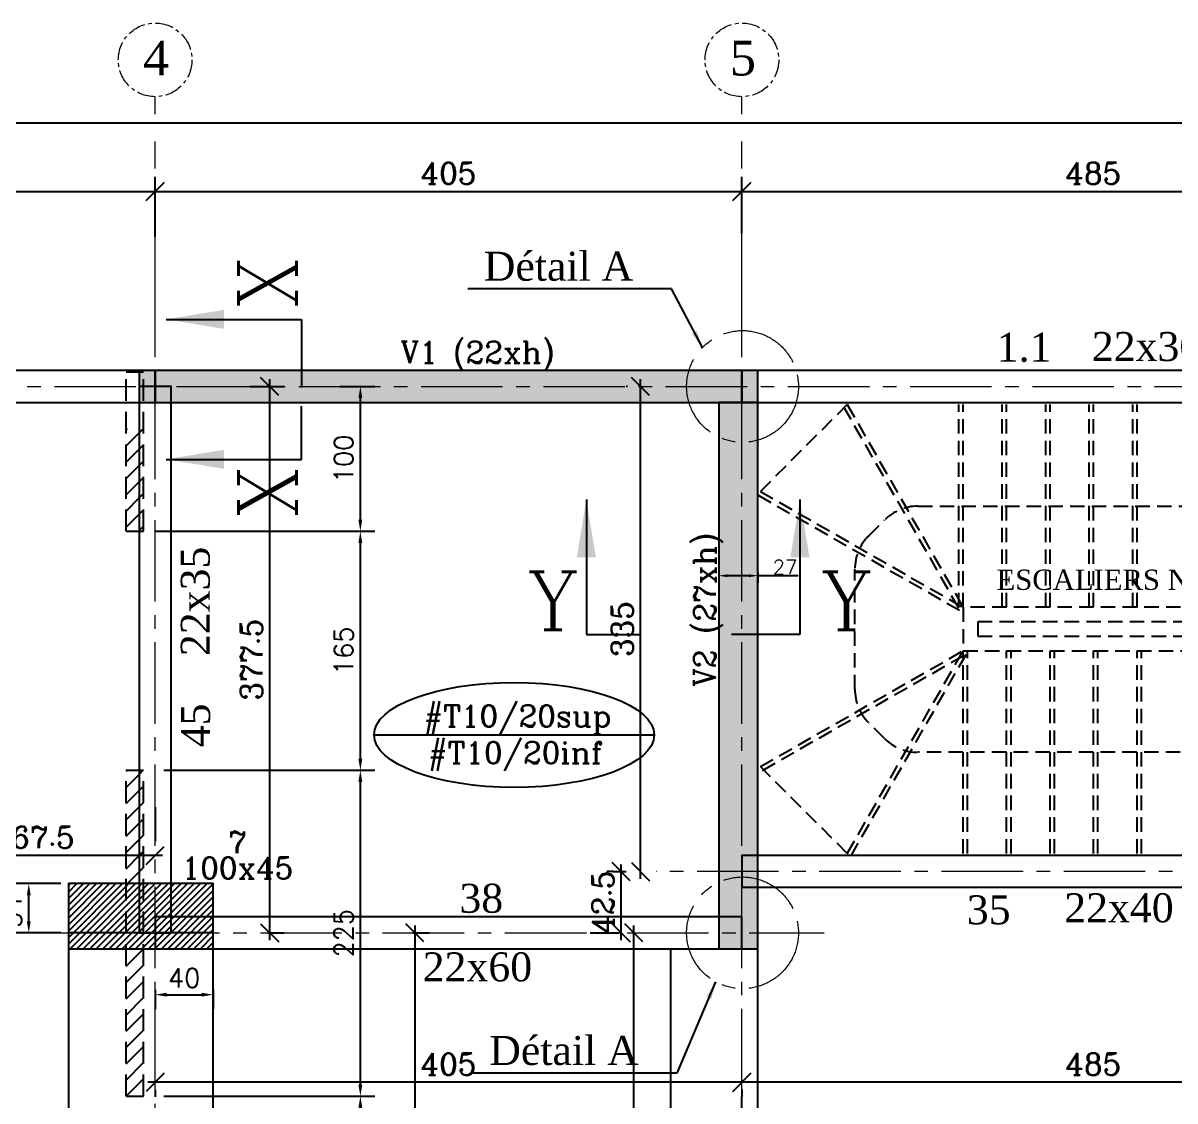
# Model space of a CAD drawing. Header units: millimetres. Extents: x -12479 to 5276, y -30 to 40263.
# Drawn here: x -4827 to -4032, y 32880 to 33624 of the extents above; entities that cross this region are included whole.
import ezdxf
from ezdxf.enums import TextEntityAlignment as Align

# ---------------------------------------------------------------- set-up
doc = ezdxf.new("R2010")
doc.units = ezdxf.units.MM
for name, pattern in [('AXES', [2, 1.25, -0.25, 0.25, -0.25]), ('AXES2', [1.125, 0.75, -0.125, 0.125, -0.125]), ('DASHED', [0.75, 0.5, -0.25])]:
    doc.linetypes.add(name, pattern=pattern)
for name, color, linetype in [('AXE REP7RE', 4, 'AXES'), ('AXES', 1, 'AXES2'), ('COFFRAGE', 2, 'Continuous'), ('COTATION', 1, 'Continuous'), ('DESIGNA ACIERS', 3, 'Continuous'), ('escaliers', 1, 'DASHED'), ('HACH', 1, 'Continuous'), ('HACHPOT', 2, 'Continuous'), ('POTEAU', 2, 'Continuous'), ('TITRE', 3, 'Continuous'), ('titre poteaux', 3, 'Continuous'), ('Titre poutre', 3, 'Continuous'), ('voile', 2, 'Continuous')]:
    doc.layers.add(name, color=color, linetype=linetype)
doc.layers.add('COTATIONS', color=1, linetype='Continuous', lineweight=25)
doc.styles.add('ROMANCSABA', font='romanc.shx')
doc.styles.add('ROMANTICSABA', font='romantic.ttf')
doc.styles.add('STANDSABA', font='romans.shx')
doc.dimstyles.new('COUPE', dxfattribs={"dimtxt": 13, "dimasz": 12, "dimexe": 5, "dimexo": 10, "dimgap": 1, "dimtad": 1, "dimdec": 1, "dimlfac": 0.4, "dimdsep": 46, "dimtxsty": 'STANDSABA', "dimcen": 2.5, "dimdle": 5, "dimclrd": 1, "dimclre": 1, "dimclrt": 3, "dimadec": 0, "dimazin": 0, "dimtfac": 1, "dimtdec": 1, "dimtmove": 0, "dimatfit": 3, "dimfxl": 0, "dimtvp": 1, "dimtolj": 1, "dimtzin": 0, "dimarcsym": 0})
doc.dimstyles.new('DETAIL', dxfattribs={"dimtxt": 15, "dimasz": 40, "dimexe": 10, "dimexo": 10, "dimgap": 10, "dimtad": 1, "dimdec": 4, "dimdsep": 46, "dimtxsty": 'STANDSABA', "dimcen": 2.5, "dimdle": 5, "dimclrd": 1, "dimclre": 1, "dimclrt": 3, "dimadec": 0, "dimazin": 0, "dimtfac": 1, "dimtdec": 4, "dimtmove": 0, "dimatfit": 3, "dimfxl": 0, "dimtvp": 1, "dimtolj": 1, "dimtzin": 0, "dimarcsym": 0})
doc.dimstyles.new('GENERALE', dxfattribs={"dimtxt": 15, "dimasz": 12.5, "dimexe": 10, "dimexo": 50, "dimgap": 5, "dimtad": 1, "dimdec": 1, "dimrnd": 0.5, "dimdsep": 46, "dimtxsty": 'ROMANCSABA', "dimblk1": 'OBLIQUE', "dimblk2": 'OBLIQUE', "dimsah": 1, "dimcen": 2.5, "dimdle": 5, "dimclrd": 1, "dimclre": 1, "dimclrt": 3, "dimadec": 0, "dimazin": 0, "dimtfac": 1, "dimtdec": 1, "dimtmove": 0, "dimatfit": 3, "dimldrblk": 'OBLIQUE', "dimfxl": 0, "dimtvp": 1, "dimtolj": 1, "dimtzin": 0, "dimarcsym": 0})
doc.dimstyles.new('NERVURE', dxfattribs={"dimtxt": 10, "dimasz": 6, "dimexe": 5, "dimexo": 10, "dimgap": 1, "dimtad": 1, "dimdec": 1, "dimdsep": 46, "dimtxsty": 'STANDSABA', "dimcen": 2.5, "dimdle": 5, "dimclrd": 1, "dimclre": 1, "dimclrt": 3, "dimadec": 0, "dimazin": 0, "dimtfac": 1, "dimtdec": 1, "dimtmove": 0, "dimatfit": 3, "dimfxl": 0, "dimtvp": 1, "dimtolj": 1, "dimtzin": 0, "dimarcsym": 0})
doc.dimstyles.new('POTEAUX', dxfattribs={"dimtxt": 13, "dimasz": 8, "dimexe": 10, "dimexo": 20, "dimgap": 5, "dimtad": 1, "dimdec": 1, "dimrnd": 0.5, "dimdsep": 46, "dimtxsty": 'STANDSABA', "dimcen": 2.5, "dimdle": 5, "dimclrd": 1, "dimclre": 1, "dimclrt": 3, "dimadec": 0, "dimazin": 0, "dimtfac": 1, "dimtdec": 1, "dimtmove": 0, "dimatfit": 3, "dimfxl": 0, "dimtvp": 1, "dimtolj": 1, "dimtzin": 0, "dimarcsym": 0})
pattern_1 = [(45, (10, 0), (-2.24506403, 2.24506403), [])]

# ---------------------------------------------------------------- blocks, each defined once
blk = doc.blocks.new('_Oblique')
at = {"color": 0, "linetype": 'ByBlock', "lineweight": -2}
blk.add_line((-0.5, -0.5), (0.5, 0.5), dxfattribs=at)
blk = doc.blocks.new('*D2')
at = {"layer": 'COTATIONS', "color": 1, "linetype": 'ByBlock', "lineweight": -2}
for p, q in [((-5353.26, 33456.55), (-5353.26, 33517.59)), ((-4735.68, 33476.51), (-4735.68, 33517.59)), ((-5358.26, 33507.59), (-4730.68, 33507.59))]:
    blk.add_line(p, q, dxfattribs=at)
at = {"layer": 'Defpoints', "color": 0, "linetype": 'ByBlock'}
for p in [(-4735.68, 33507.59), (-4735.68, 33426.51, -0.28), (-5353.26, 33406.55)]:
    blk.add_point(p, dxfattribs=at)
at = {"layer": 'COTATIONS', "color": 1, "linetype": 'ByBlock', "lineweight": -2, "xscale": 12.5, "yscale": 12.5, "zscale": 12.5, "rotation": 180}
blk.add_blockref('_Oblique', (-5353.26, 33507.59), dxfattribs=at)
at = {"layer": 'COTATIONS', "color": 1, "linetype": 'ByBlock', "lineweight": -2, "xscale": 12.5, "yscale": 12.5, "zscale": 12.5}
blk.add_blockref('_Oblique', (-4735.68, 33507.59), dxfattribs=at)
at = {"layer": 'COTATIONS', "color": 3, "linetype": 'ByBlock', "insert": (-5044.47, 33520.09), "char_height": 15, "attachment_point": 5, "style": 'ROMANCSABA'}
blk.add_mtext('\\A1;617.5', dxfattribs=at)
blk = doc.blocks.new('*D3')
at = {"layer": 'COTATIONS', "color": 1, "linetype": 'ByBlock', "lineweight": -2}
for p, q in [((-4735.68, 33476.51), (-4735.68, 33517.59)), ((-4330.68, 33478.69), (-4330.68, 33517.59)), ((-4740.68, 33507.59), (-4325.68, 33507.59))]:
    blk.add_line(p, q, dxfattribs=at)
at = {"layer": 'Defpoints', "color": 0, "linetype": 'ByBlock'}
for p in [(-4330.68, 33507.59), (-4735.68, 33426.51, -0.28), (-4330.68, 33428.69, -0.66)]:
    blk.add_point(p, dxfattribs=at)
at = {"layer": 'COTATIONS', "color": 1, "linetype": 'ByBlock', "lineweight": -2, "xscale": 12.5, "yscale": 12.5, "zscale": 12.5, "rotation": 180}
blk.add_blockref('_Oblique', (-4735.68, 33507.59), dxfattribs=at)
at = {"layer": 'COTATIONS', "color": 1, "linetype": 'ByBlock', "lineweight": -2, "xscale": 12.5, "yscale": 12.5, "zscale": 12.5}
blk.add_blockref('_Oblique', (-4330.68, 33507.59), dxfattribs=at)
at = {"layer": 'COTATIONS', "color": 3, "linetype": 'ByBlock', "insert": (-4533.18, 33520.09), "char_height": 15, "attachment_point": 5, "style": 'ROMANCSABA'}
blk.add_mtext('\\A1;405', dxfattribs=at)
blk = doc.blocks.new('*D4')
at = {"layer": 'COTATIONS', "color": 1, "linetype": 'ByBlock', "lineweight": -2}
for p, q in [((-4330.68, 33478.69), (-4330.68, 33517.59)), ((-3845.68, 33469.3), (-3845.68, 33517.59)), ((-4335.68, 33507.59), (-3840.68, 33507.59))]:
    blk.add_line(p, q, dxfattribs=at)
at = {"layer": 'Defpoints', "color": 0, "linetype": 'ByBlock'}
for p in [(-3845.68, 33507.59), (-4330.68, 33428.69, -0.66), (-3845.68, 33419.3, -0.28)]:
    blk.add_point(p, dxfattribs=at)
at = {"layer": 'COTATIONS', "color": 1, "linetype": 'ByBlock', "lineweight": -2, "xscale": 12.5, "yscale": 12.5, "zscale": 12.5, "rotation": 180}
blk.add_blockref('_Oblique', (-4330.68, 33507.59), dxfattribs=at)
at = {"layer": 'COTATIONS', "color": 1, "linetype": 'ByBlock', "lineweight": -2, "xscale": 12.5, "yscale": 12.5, "zscale": 12.5}
blk.add_blockref('_Oblique', (-3845.68, 33507.59), dxfattribs=at)
at = {"layer": 'COTATIONS', "color": 3, "linetype": 'ByBlock', "insert": (-4088.18, 33520.09), "char_height": 15, "attachment_point": 5, "style": 'ROMANCSABA'}
blk.add_mtext('\\A1;485', dxfattribs=at)
blk = doc.blocks.new('*D10')
at = {"layer": 'COTATIONS', "color": 1, "linetype": 'ByBlock', "lineweight": -2}
for p, q in [((-5353.26, 33462.49), (-5353.26, 33564.88)), ((-1875.8, 33462.49), (-1875.8, 33564.88)), ((-5358.26, 33554.88), (-1870.8, 33554.88))]:
    blk.add_line(p, q, dxfattribs=at)
at = {"layer": 'Defpoints', "color": 0, "linetype": 'ByBlock'}
for p in [(-1875.8, 33554.88), (-5353.26, 33412.49), (-1875.8, 33412.49)]:
    blk.add_point(p, dxfattribs=at)
at = {"layer": 'COTATIONS', "color": 1, "linetype": 'ByBlock', "lineweight": -2, "xscale": 12.5, "yscale": 12.5, "zscale": 12.5, "rotation": 180}
blk.add_blockref('_Oblique', (-5353.26, 33554.88), dxfattribs=at)
at = {"layer": 'COTATIONS', "color": 1, "linetype": 'ByBlock', "lineweight": -2, "xscale": 12.5, "yscale": 12.5, "zscale": 12.5}
blk.add_blockref('_Oblique', (-1875.8, 33554.88), dxfattribs=at)
at = {"layer": 'COTATIONS', "color": 3, "linetype": 'ByBlock', "insert": (-3614.53, 33567.38), "char_height": 15, "attachment_point": 5, "style": 'ROMANCSABA'}
blk.add_mtext('\\A1;3477.5', dxfattribs=at)
blk = doc.blocks.new('*D33')
at = {"layer": 'COTATIONS', "color": 1, "linetype": 'ByBlock', "lineweight": -2}
for p, q in [((-3845.68, 32904.73), (-3845.68, 32882.49)), ((-3840.68, 32892.49), (-4335.68, 32892.49)), ((-4330.68, 32867.04), (-4330.68, 32882.49))]:
    blk.add_line(p, q, dxfattribs=at)
at = {"layer": 'Defpoints', "color": 0, "linetype": 'ByBlock'}
for p in [(-3845.68, 32954.73, -0.49), (-4330.68, 32917.04, -0.46), (-4330.68, 32892.49)]:
    blk.add_point(p, dxfattribs=at)
at = {"layer": 'COTATIONS', "color": 1, "linetype": 'ByBlock', "lineweight": -2, "xscale": 12.5, "yscale": 12.5, "zscale": 12.5, "rotation": 180}
blk.add_blockref('_Oblique', (-4330.68, 32892.49), dxfattribs=at)
at = {"layer": 'COTATIONS', "color": 1, "linetype": 'ByBlock', "lineweight": -2, "xscale": 12.5, "yscale": 12.5, "zscale": 12.5}
blk.add_blockref('_Oblique', (-3845.68, 32892.49), dxfattribs=at)
at = {"layer": 'COTATIONS', "color": 3, "linetype": 'ByBlock', "insert": (-4088.18, 32904.99), "char_height": 15, "attachment_point": 5, "style": 'ROMANCSABA'}
blk.add_mtext('\\A1;485', dxfattribs=at)
blk = doc.blocks.new('*D34')
at = {"layer": 'COTATIONS', "color": 1, "linetype": 'ByBlock', "lineweight": -2}
for p, q in [((-4325.68, 32892.49), (-4740.68, 32892.49)), ((-4735.68, 32887.32), (-4735.68, 32882.49)), ((-4330.68, 32887.49), (-4330.68, 32882.49))]:
    blk.add_line(p, q, dxfattribs=at)
at = {"layer": 'Defpoints', "color": 0, "linetype": 'ByBlock'}
for p in [(-4735.68, 32937.32, -0.48), (-4330.68, 32937.49, -0.48), (-4735.68, 32892.49)]:
    blk.add_point(p, dxfattribs=at)
at = {"layer": 'COTATIONS', "color": 1, "linetype": 'ByBlock', "lineweight": -2, "xscale": 12.5, "yscale": 12.5, "zscale": 12.5, "rotation": 180}
blk.add_blockref('_Oblique', (-4735.68, 32892.49), dxfattribs=at)
at = {"layer": 'COTATIONS', "color": 1, "linetype": 'ByBlock', "lineweight": -2, "xscale": 12.5, "yscale": 12.5, "zscale": 12.5}
blk.add_blockref('_Oblique', (-4330.68, 32892.49), dxfattribs=at)
at = {"layer": 'COTATIONS', "color": 3, "linetype": 'ByBlock', "insert": (-4533.18, 32904.99), "char_height": 15, "attachment_point": 5, "style": 'ROMANCSABA'}
blk.add_mtext('\\A1;405', dxfattribs=at)
blk = doc.blocks.new('*D35')
at = {"layer": 'COTATIONS', "color": 1, "linetype": 'ByBlock', "lineweight": -2}
for p, q in [((-4735.68, 33082.39), (-4735.68, 33059.09)), ((-4903.3, 32993.41), (-4903.3, 33059.09)), ((-4730.68, 33049.09), (-4908.3, 33049.09))]:
    blk.add_line(p, q, dxfattribs=at)
at = {"layer": 'Defpoints', "color": 0, "linetype": 'ByBlock'}
for p in [(-4903.3, 33049.09), (-4735.68, 33032.39, -0.5), (-4903.3, 32943.41)]:
    blk.add_point(p, dxfattribs=at)
at = {"layer": 'COTATIONS', "color": 1, "linetype": 'ByBlock', "lineweight": -2, "xscale": 12.5, "yscale": 12.5, "zscale": 12.5, "rotation": 180}
blk.add_blockref('_Oblique', (-4903.3, 33049.09), dxfattribs=at)
at = {"layer": 'COTATIONS', "color": 1, "linetype": 'ByBlock', "lineweight": -2, "xscale": 12.5, "yscale": 12.5, "zscale": 12.5}
blk.add_blockref('_Oblique', (-4735.68, 33049.09), dxfattribs=at)
at = {"layer": 'COTATIONS', "color": 3, "linetype": 'ByBlock', "insert": (-4819.49, 33061.59), "char_height": 15, "attachment_point": 5, "style": 'ROMANCSABA'}
blk.add_mtext('\\A1;167.5', dxfattribs=at)
blk = doc.blocks.new('*D77')
at = {"layer": 'COTATIONS', "color": 1, "linetype": 'ByBlock', "lineweight": -2}
for p, q in [((-4435.44, 32995.69), (-4415.2, 32995.69)), ((-4405.2, 32615.44), (-4405.2, 33000.69)), ((-4430.91, 32620.44), (-4415.2, 32620.44))]:
    blk.add_line(p, q, dxfattribs=at)
at = {"layer": 'Defpoints', "color": 0, "linetype": 'ByBlock'}
for p in [(-4405.2, 32995.69), (-4385.44, 32995.69, 0.38), (-4380.91, 32620.44)]:
    blk.add_point(p, dxfattribs=at)
at = {"layer": 'COTATIONS', "color": 1, "linetype": 'ByBlock', "lineweight": -2, "xscale": 12.5, "yscale": 12.5, "zscale": 12.5}
for p, rotation in [((-4405.2, 32995.69), 90), ((-4405.2, 32620.44), 270)]:
    blk.add_blockref('_Oblique', p, dxfattribs=dict(at, rotation=rotation))
at = {"layer": 'COTATIONS', "color": 3, "linetype": 'ByBlock', "insert": (-4417.7, 32808.07), "char_height": 15, "attachment_point": 5, "rotation": 90, "style": 'ROMANCSABA'}
blk.add_mtext('\\A1;375', dxfattribs=at)
blk = doc.blocks.new('*D78')
at = {"layer": 'COTATIONS', "color": 1, "linetype": 'ByBlock', "lineweight": -2}
for p, q in [((-4413.97, 32990.69), (-4413.97, 33042.94)), ((-4419.72, 33037.94), (-4423.97, 33037.94)), ((-4435.44, 32995.69), (-4423.97, 32995.69))]:
    blk.add_line(p, q, dxfattribs=at)
at = {"layer": 'Defpoints', "color": 0, "linetype": 'ByBlock'}
for p in [(-4413.97, 33037.94), (-4369.72, 33037.94, 0.19), (-4385.44, 32995.69, 0.38)]:
    blk.add_point(p, dxfattribs=at)
at = {"layer": 'COTATIONS', "color": 1, "linetype": 'ByBlock', "lineweight": -2, "xscale": 12.5, "yscale": 12.5, "zscale": 12.5}
for p, rotation in [((-4413.97, 33037.94), 90), ((-4413.97, 32995.69), 270)]:
    blk.add_blockref('_Oblique', p, dxfattribs=dict(at, rotation=rotation))
at = {"layer": 'COTATIONS', "color": 3, "linetype": 'ByBlock', "insert": (-4426.47, 33016.82), "char_height": 15, "attachment_point": 5, "rotation": 90, "style": 'ROMANCSABA'}
blk.add_mtext('\\A1;42.5', dxfattribs=at)
blk = doc.blocks.new('*D79')
at = {"layer": 'COTATIONS', "color": 1, "linetype": 'ByBlock', "lineweight": -2}
for p, q in [((-4400.67, 33032.94), (-4400.67, 33377.94)), ((-4409.57, 33372.94), (-4410.67, 33372.94)), ((-4419.72, 33037.94), (-4410.67, 33037.94))]:
    blk.add_line(p, q, dxfattribs=at)
at = {"layer": 'Defpoints', "color": 0, "linetype": 'ByBlock'}
for p in [(-4400.67, 33372.94), (-4359.57, 33372.94), (-4369.72, 33037.94, 0.19)]:
    blk.add_point(p, dxfattribs=at)
at = {"layer": 'COTATIONS', "color": 1, "linetype": 'ByBlock', "lineweight": -2, "xscale": 12.5, "yscale": 12.5, "zscale": 12.5}
for p, rotation in [((-4400.67, 33372.94), 90), ((-4400.67, 33037.94), 270)]:
    blk.add_blockref('_Oblique', p, dxfattribs=dict(at, rotation=rotation))
at = {"layer": 'COTATIONS', "color": 3, "linetype": 'ByBlock', "insert": (-4413.17, 33205.44), "char_height": 15, "attachment_point": 5, "rotation": 90, "style": 'ROMANCSABA'}
blk.add_mtext('\\A1;335', dxfattribs=at)
blk = doc.blocks.new('*D80')
at = {"layer": 'COTATIONS', "color": 1, "linetype": 'ByBlock', "lineweight": -2}
for p, q in [((-4656.65, 33377.94), (-4656.65, 32990.69)), ((-4670.02, 33372.94), (-4646.65, 33372.94)), ((-4657.97, 32995.69), (-4646.65, 32995.69))]:
    blk.add_line(p, q, dxfattribs=at)
at = {"layer": 'Defpoints', "color": 0, "linetype": 'ByBlock'}
for p in [(-4720.02, 33372.94), (-4707.97, 32995.69, 0.41), (-4656.65, 32995.69)]:
    blk.add_point(p, dxfattribs=at)
at = {"layer": 'COTATIONS', "color": 1, "linetype": 'ByBlock', "lineweight": -2, "xscale": 12.5, "yscale": 12.5, "zscale": 12.5}
for p, rotation in [((-4656.65, 33372.94), 90), ((-4656.65, 32995.69), 270)]:
    blk.add_blockref('_Oblique', p, dxfattribs=dict(at, rotation=rotation))
at = {"layer": 'COTATIONS', "color": 3, "linetype": 'ByBlock', "insert": (-4669.15, 33184.32), "char_height": 15, "attachment_point": 5, "rotation": 90, "style": 'ROMANCSABA'}
blk.add_mtext('\\A1;377.5', dxfattribs=at)
blk = doc.blocks.new('*D81')
at = {"layer": 'COTATIONS', "color": 1, "linetype": 'ByBlock', "lineweight": -2}
for p, q in [((-4557.79, 32995.69), (-4546.47, 32995.69)), ((-4556.47, 33000.69), (-4556.47, 32240.19)), ((-4630.06, 32245.19), (-4546.47, 32245.19))]:
    blk.add_line(p, q, dxfattribs=at)
at = {"layer": 'Defpoints', "color": 0, "linetype": 'ByBlock'}
for p in [(-4607.79, 32995.69, 0.41), (-4680.06, 32245.19, 0.38), (-4556.47, 32245.19)]:
    blk.add_point(p, dxfattribs=at)
at = {"layer": 'COTATIONS', "color": 1, "linetype": 'ByBlock', "lineweight": -2, "xscale": 12.5, "yscale": 12.5, "zscale": 12.5}
for p, rotation in [((-4556.47, 32995.69), 90), ((-4556.47, 32245.19), 270)]:
    blk.add_blockref('_Oblique', p, dxfattribs=dict(at, rotation=rotation))
at = {"layer": 'COTATIONS', "color": 3, "linetype": 'ByBlock', "insert": (-4568.97, 32620.44), "char_height": 15, "attachment_point": 5, "rotation": 90, "style": 'ROMANCSABA'}
blk.add_mtext('\\A1;750.5', dxfattribs=at)
blk = doc.blocks.new('*D151')
at = {"layer": 'COTATIONS', "color": 1, "linetype": 'ByBlock', "lineweight": -2}
for p, q in [((-4729.68, 32882.94), (-4584.03, 32882.94)), ((-4594.03, 32725.94), (-4594.03, 32874.94)), ((-4729.68, 32717.94), (-4584.03, 32717.94))]:
    blk.add_line(p, q, dxfattribs=at)
at = {"layer": 'COTATIONS', "color": 1, "linetype": 'ByBlock'}
for points in [[(-4595.36, 32874.94), (-4592.69, 32874.94), (-4594.03, 32882.94)], [(-4595.36, 32725.94), (-4592.69, 32725.94), (-4594.03, 32717.94)]]:
    blk.add_solid(points, dxfattribs=at)
at = {"layer": 'Defpoints', "color": 0, "linetype": 'ByBlock'}
for p in [(-4749.68, 32882.94), (-4594.03, 32882.94), (-4749.68, 32717.94)]:
    blk.add_point(p, dxfattribs=at)
at = {"layer": 'COTATIONS', "color": 3, "linetype": 'ByBlock', "insert": (-4605.53, 32800.44), "char_height": 13, "attachment_point": 5, "rotation": 90, "style": 'STANDSABA'}
blk.add_mtext('\\A1;165', dxfattribs=at)
blk = doc.blocks.new('*D152')
at = {"layer": 'COTATIONS', "color": 1, "linetype": 'ByBlock', "lineweight": -2}
for p, q in [((-4729.68, 33107.94), (-4584.03, 33107.94)), ((-4594.03, 32890.94), (-4594.03, 33099.94)), ((-4729.68, 32882.94), (-4584.03, 32882.94))]:
    blk.add_line(p, q, dxfattribs=at)
at = {"layer": 'COTATIONS', "color": 1, "linetype": 'ByBlock'}
for points in [[(-4595.36, 33099.94), (-4592.69, 33099.94), (-4594.03, 33107.94)], [(-4595.36, 32890.94), (-4592.69, 32890.94), (-4594.03, 32882.94)]]:
    blk.add_solid(points, dxfattribs=at)
at = {"layer": 'Defpoints', "color": 0, "linetype": 'ByBlock'}
for p in [(-4749.68, 33107.94), (-4594.03, 33107.94), (-4749.68, 32882.94)]:
    blk.add_point(p, dxfattribs=at)
at = {"layer": 'COTATIONS', "color": 3, "linetype": 'ByBlock', "insert": (-4605.53, 32995.44), "char_height": 13, "attachment_point": 5, "rotation": 90, "style": 'STANDSABA'}
blk.add_mtext('\\A1;225', dxfattribs=at)
blk = doc.blocks.new('*D153')
at = {"layer": 'COTATIONS', "color": 1, "linetype": 'ByBlock', "lineweight": -2}
for p, q in [((-4735.68, 33272.94), (-4584.03, 33272.94)), ((-4594.03, 33115.94), (-4594.03, 33264.94)), ((-4729.68, 33107.94), (-4584.03, 33107.94))]:
    blk.add_line(p, q, dxfattribs=at)
at = {"layer": 'COTATIONS', "color": 1, "linetype": 'ByBlock'}
for points in [[(-4595.36, 33264.94), (-4592.69, 33264.94), (-4594.03, 33272.94)], [(-4595.36, 33115.94), (-4592.69, 33115.94), (-4594.03, 33107.94)]]:
    blk.add_solid(points, dxfattribs=at)
at = {"layer": 'Defpoints', "color": 0, "linetype": 'ByBlock'}
for p in [(-4755.68, 33272.94), (-4594.03, 33272.94), (-4749.68, 33107.94)]:
    blk.add_point(p, dxfattribs=at)
at = {"layer": 'COTATIONS', "color": 3, "linetype": 'ByBlock', "insert": (-4605.53, 33190.44), "char_height": 13, "attachment_point": 5, "rotation": 90, "style": 'STANDSABA'}
blk.add_mtext('\\A1;165', dxfattribs=at)
blk = doc.blocks.new('*D154')
at = {"layer": 'COTATIONS', "color": 1, "linetype": 'ByBlock', "lineweight": -2}
for p, q in [((-4608.25, 33372.94), (-4584.03, 33372.94)), ((-4594.03, 33280.94), (-4594.03, 33364.94)), ((-4735.68, 33272.94), (-4584.03, 33272.94))]:
    blk.add_line(p, q, dxfattribs=at)
at = {"layer": 'COTATIONS', "color": 1, "linetype": 'ByBlock'}
for points in [[(-4595.36, 33364.94), (-4592.69, 33364.94), (-4594.03, 33372.94)], [(-4595.36, 33280.94), (-4592.69, 33280.94), (-4594.03, 33272.94)]]:
    blk.add_solid(points, dxfattribs=at)
at = {"layer": 'Defpoints', "color": 0, "linetype": 'ByBlock'}
for p in [(-4628.25, 33372.94), (-4594.03, 33372.94), (-4755.68, 33272.94)]:
    blk.add_point(p, dxfattribs=at)
at = {"layer": 'COTATIONS', "color": 3, "linetype": 'ByBlock', "insert": (-4605.53, 33322.94), "char_height": 13, "attachment_point": 5, "rotation": 90, "style": 'STANDSABA'}
blk.add_mtext('\\A1;100', dxfattribs=at)
blk = doc.blocks.new('*D169')
at = {"layer": 'COTATIONS', "color": 1, "linetype": 'ByBlock', "lineweight": -2}
for p, q in [((-4800.83, 33029.69), (-4832.88, 33029.69)), ((-4822.88, 33003.69), (-4822.88, 33021.69)), ((-4800.83, 32995.69), (-4832.88, 32995.69))]:
    blk.add_line(p, q, dxfattribs=at)
at = {"layer": 'COTATIONS', "color": 1, "linetype": 'ByBlock'}
for points in [[(-4824.22, 33021.69), (-4821.55, 33021.69), (-4822.88, 33029.69)], [(-4824.22, 33003.69), (-4821.55, 33003.69), (-4822.88, 32995.69)]]:
    blk.add_solid(points, dxfattribs=at)
at = {"layer": 'Defpoints', "color": 0, "linetype": 'ByBlock'}
for p in [(-4822.88, 33029.69), (-4780.83, 33029.69, 0.41), (-4780.83, 32995.69, 0.41)]:
    blk.add_point(p, dxfattribs=at)
at = {"layer": 'COTATIONS', "color": 3, "linetype": 'ByBlock', "insert": (-4834.38, 33010.19), "char_height": 13, "attachment_point": 5, "rotation": 90, "style": 'STANDSABA'}
blk.add_mtext('\\A1;34', dxfattribs=at)
blk = doc.blocks.new('*D170')
at = {"layer": 'COTATIONS', "color": 1, "linetype": 'ByBlock', "lineweight": -2}
for p, q in [((-4735.68, 32956.24), (-4735.68, 32942.98)), ((-4695.56, 32956.24), (-4695.56, 32942.98)), ((-4727.68, 32952.98), (-4703.56, 32952.98))]:
    blk.add_line(p, q, dxfattribs=at)
at = {"layer": 'COTATIONS', "color": 1, "linetype": 'ByBlock'}
for points in [[(-4727.68, 32954.31), (-4727.68, 32951.64), (-4735.68, 32952.98)], [(-4703.56, 32954.31), (-4703.56, 32951.64), (-4695.56, 32952.98)]]:
    blk.add_solid(points, dxfattribs=at)
at = {"layer": 'Defpoints', "color": 0, "linetype": 'ByBlock'}
for p in [(-4735.68, 32976.24, -0.48), (-4695.56, 32976.24, 0.41), (-4695.56, 32952.98)]:
    blk.add_point(p, dxfattribs=at)
at = {"layer": 'COTATIONS', "color": 3, "linetype": 'ByBlock', "insert": (-4715.62, 32964.48), "char_height": 13, "attachment_point": 5, "style": 'STANDSABA'}
blk.add_mtext('\\A1;40', dxfattribs=at)
blk = doc.blocks.new('*D233')
at = {"layer": 'COTATION', "color": 1, "linetype": 'ByBlock', "lineweight": -2}
for p, q in [((-4346.68, 33244.28), (-4346.68, 33237.26)), ((-4325.68, 33242.26), (-4340.68, 33242.26)), ((-4319.68, 33244.81), (-4319.68, 33237.26)), ((-4291.81, 33242.26), (-4319.68, 33242.26))]:
    blk.add_line(p, q, dxfattribs=at)
at = {"layer": 'COTATION', "color": 1, "linetype": 'ByBlock'}
for points in [[(-4340.68, 33243.26), (-4340.68, 33241.26), (-4346.68, 33242.26)], [(-4325.68, 33243.26), (-4325.68, 33241.26), (-4319.68, 33242.26)]]:
    blk.add_solid(points, dxfattribs=at)
at = {"layer": 'Defpoints', "color": 0, "linetype": 'ByBlock'}
for p in [(-4346.68, 33254.28), (-4319.68, 33254.81), (-4346.68, 33242.26)]:
    blk.add_point(p, dxfattribs=at)
at = {"layer": 'COTATION', "color": 3, "linetype": 'ByBlock', "insert": (-4300.91, 33248.26), "char_height": 10, "attachment_point": 5, "style": 'STANDSABA'}
blk.add_mtext('\\A1;27', dxfattribs=at)

msp = doc.modelspace()

# ---------------------------------------------------------------- hatches: boundary and pattern name
at = {"layer": 'HACH', "linetype": 'ByBlock'}
h = msp.add_hatch(color=252, dxfattribs=at)
h.dxf.hatch_style = 1
h.paths.add_polyline_path([(-4746.68, 33361.94), (-4319.68, 33361.94), (-4319.68, 33383.94), (-4746.68, 33383.94)])
h = msp.add_hatch(color=252, dxfattribs=at)
h.dxf.hatch_style = 1
h.paths.add_polyline_path([(-4319.68, 32995.69), (-4319.68, 33361.94), (-4346.68, 33361.94), (-4346.68, 32984.69), (-4319.68, 32984.69)])
h = msp.add_hatch(dxfattribs=at)
h.set_pattern_fill('ANSI31', color=256, scale=2.5)
h.paths.add_polyline_path([(-4746.68, 33343.94), (-4755.68, 33343.94), (-4755.68, 33272.94), (-4746.68, 33272.94)])
h = msp.add_hatch(dxfattribs=at)
h.set_pattern_fill('ANSI31', color=256, scale=2.5)
h.paths.add_polyline_path([(-4743.68, 33343.94), (-4746.68, 33343.94), (-4746.68, 33272.94), (-4743.68, 33272.94)])
h = msp.add_hatch(dxfattribs=at)
h.set_pattern_fill('ANSI31', color=256, scale=2.5)
h.paths.add_polyline_path([(-4746.68, 33107.94), (-4755.68, 33107.94), (-4755.68, 33029.69), (-4746.68, 33029.69)])
h = msp.add_hatch(dxfattribs=at)
h.set_pattern_fill('ANSI31', color=256, scale=2.5)
h.paths.add_polyline_path([(-4746.68, 33029.69), (-4743.68, 33029.69), (-4743.68, 33107.94), (-4746.68, 33107.94)])
h = msp.add_hatch(dxfattribs=at)
h.set_pattern_fill('ANSI31', color=256, scale=2.5)
h.paths.add_polyline_path([(-4743.68, 32984.69), (-4755.68, 32984.69), (-4755.68, 32882.94), (-4743.68, 32882.94)])
at = {"layer": 'HACHPOT', "linetype": 'ByBlock'}
h = msp.add_hatch(dxfattribs=at)
h.set_pattern_fill('ANSI31', color=256)
h.set_pattern_definition(pattern_1)
h.paths.add_polyline_path([(-4695.56, 32984.69), (-4695.56, 33029.69), (-4795.56, 33029.69), (-4795.56, 32984.69)])
h = msp.add_hatch(dxfattribs=at)
h.set_pattern_fill('ANSI31', color=256)
h.set_pattern_definition(pattern_1)
h.paths.add_polyline_path([(-4695.56, 32984.69), (-4695.56, 33029.69), (-4795.56, 33029.69), (-4795.56, 32984.69)])

# ---------------------------------------------------------------- linework, layer by layer
at = {"layer": 'AXE REP7RE', "lineweight": 0, "ltscale": 75}
for p, q in [((-4735.68, 33410.92), (-4735.68, 33573.01)), ((-4330.68, 33410.92), (-4330.68, 33573.01))]:
    msp.add_line(p, q, dxfattribs=at)
at = {"layer": 'AXE REP7RE', "lineweight": 0, "ltscale": 10}
for centre in [(-4735.67, 33598.45), (-4330.67, 33598.45)]:
    msp.add_circle(centre, 25.43, dxfattribs=at)
at = {"layer": 'AXES', "lineweight": 0, "ltscale": 75}
for p, q in [((-4735.68, 31790.07), (-4735.68, 33452.28, -0.67)), ((-4330.68, 31790.07, 0), (-4330.68, 33452.28, -0.67)), ((-5395.81, 33372.94), (-1824.72, 33372.94)), ((-3799.11, 33037.94, 0.19), (-4389.82, 33037.94, 0.19)), ((-4831.8, 32995.69, 0.38), (-4273.79, 32995.69, 0.38))]:
    msp.add_line(p, q, dxfattribs=at)
for centre in [(-4330.25, 33372.94), (-4330.25, 32995.69)]:
    msp.add_circle(centre, 38.58, dxfattribs=at)
at = {"layer": 'COFFRAGE', "linetype": 'DASHED', "ltscale": 30}
for p, q in [((-4755.68, 33272.94), (-4755.68, 33382.94)), ((-4743.68, 33272.94), (-4743.68, 33382.94)), ((-4755.68, 32882.94), (-4755.68, 33107.94)), ((-4743.68, 32882.94), (-4743.68, 33107.94))]:
    msp.add_line(p, q, dxfattribs=at)
at = {"layer": 'COFFRAGE', "linetype": 'ByBlock'}
for p, q in [((-4755.66, 33382.94), (-4743.66, 33382.94)), ((-4755.68, 33272.94), (-4743.68, 33272.94)), ((-4755.68, 33107.94), (-4743.68, 33107.94)), ((-4379.68, 32631.88), (-4379.68, 32984.69)), ((-4319.68, 32631.88), (-4319.68, 32984.69)), ((-4755.68, 32882.94), (-4743.68, 32882.94))]:
    msp.add_line(p, q, dxfattribs=at)
at = {"layer": 'COFFRAGE'}
for points in [[(-5353.26, 33361.94), (-4735.68, 33361.94), (-4735.68, 33383.94), (-5353.26, 33383.94), (-5353.26, 33361.94)], [(-4735.68, 33361.94), (-4330.68, 33361.94), (-4330.68, 33383.94), (-4735.68, 33383.94), (-4735.68, 33361.94)], [(-4330.68, 33361.94), (-3845.68, 33361.94), (-3845.68, 33383.94), (-4330.68, 33383.94), (-4330.68, 33361.94)], [(-4724.68, 32995.69), (-4724.68, 33372.94), (-4746.68, 33372.94), (-4746.68, 32995.69), (-4724.68, 32995.69)], [(-3845.68, 33049.19), (-4330.68, 33049.19), (-4330.68, 33027.19), (-3845.68, 33027.19), (-3845.68, 33049.19)], [(-4735.68, 32984.69), (-4330.68, 32984.69), (-4330.68, 33006.69), (-4735.68, 33006.69), (-4735.68, 32984.69)]]:
    msp.add_lwpolyline(points, close=True, dxfattribs=at)
at = {"layer": 'COFFRAGE', "elevation": 0.41}
msp.add_lwpolyline([(-4695.56, 32245.19), (-4695.56, 32995.69), (-4795.56, 32995.69), (-4795.56, 32245.19), (-4695.56, 32245.19)], close=True, dxfattribs=at)
at = {"layer": 'DESIGNA ACIERS', "color": 3}
msp.add_line((-4584.58, 33132.33), (-4391.2, 33132.33), dxfattribs=at)
msp.add_ellipse((-4487.89, 33132.33), major_axis=(-96.69, 0), ratio=0.374725, dxfattribs=at)
at = {"layer": 'escaliers', "linetype": 'DASHED', "ltscale": 20}
for p, q in [((-4257.94, 33360.44, 0.19), (-4317.94, 33300.44, 0.19)), ((-4260.55, 33358.95), (-4180.55, 33218.95)), ((-4257.94, 33360.44), (-4177.94, 33220.44)), ((-4180.94, 33220.44, 0.19), (-4180.94, 33360.44, 0.19)), ((-4177.94, 33220.44, 0.19), (-4177.94, 33360.44, 0.19)), ((-4177.94, 33220.44, 0.19), (-4177.94, 33360.44, 0.19)), ((-4150.94, 33220.44, 0.19), (-4150.94, 33360.44, 0.19)), ((-4147.94, 33220.44, 0.19), (-4147.94, 33360.44, 0.19)), ((-4120.94, 33220.44, 0.19), (-4120.94, 33360.44, 0.19)), ((-4117.94, 33220.44, 0.19), (-4117.94, 33360.44, 0.19)), ((-4090.94, 33220.44, 0.19), (-4090.94, 33360.44, 0.19)), ((-4087.94, 33220.44, 0.19), (-4087.94, 33360.44, 0.19)), ((-4060.94, 33220.44, 0.19), (-4060.94, 33360.44, 0.19)), ((-4057.94, 33220.44, 0.19), (-4057.94, 33360.44, 0.19)), ((-4319.43, 33297.84), (-4179.43, 33217.84)), ((-4317.94, 33300.44), (-4177.94, 33220.44)), ((-4317.94, 33110.44, 0.19), (-4177.94, 33190.44, 0.19)), ((-4316.45, 33107.84, 0.19), (-4176.45, 33187.84, 0.19)), ((-4257.94, 33050.44, 0.19), (-4177.94, 33190.44, 0.19)), ((-4255.34, 33048.95, 0.19), (-4175.34, 33188.95, 0.19)), ((-4177.94, 33050.44, 0.19), (-4177.94, 33190.44, 0.19)), ((-4177.94, 33050.44, 0.19), (-4177.94, 33190.44, 0.19)), ((-4174.94, 33050.44, 0.19), (-4174.94, 33190.44, 0.19)), ((-4147.94, 33050.44, 0.19), (-4147.94, 33190.44, 0.19)), ((-4144.94, 33050.44, 0.19), (-4144.94, 33190.44, 0.19)), ((-4117.94, 33050.44, 0.19), (-4117.94, 33190.44, 0.19)), ((-4114.94, 33050.44, 0.19), (-4114.94, 33190.44, 0.19)), ((-4087.94, 33050.44, 0.19), (-4087.94, 33190.44, 0.19)), ((-4084.94, 33050.44, 0.19), (-4084.94, 33190.44, 0.19)), ((-4057.94, 33050.44, 0.19), (-4057.94, 33190.44, 0.19)), ((-4054.94, 33050.44, 0.19), (-4054.94, 33190.44, 0.19)), ((-4257.94, 33050.44, 0.19), (-4317.94, 33110.44, 0.19))]:
    msp.add_line(p, q, dxfattribs=at)
at = {"layer": 'escaliers', "linetype": 'DASHED', "ltscale": 20, "elevation": 0.19}
msp.add_lwpolyline([(-3983.14, 33120.32), (-4209.16, 33120.32, -0.198912), (-4232.26, 33129.89), (-4243.12, 33140.75, -0.198912), (-4252.69, 33163.85), (-4252.69, 33246.78, -0.198912), (-4243.12, 33269.89), (-4232.26, 33280.75, -0.198912), (-4209.16, 33290.32), (-3989.17, 33290.32)], format="xyb", dxfattribs=at)
at = {"layer": 'escaliers', "linetype": 'DASHED', "ltscale": 20, "elevation": -0.19}
for points in [[(-3997.94, 33190.44), (-3997.94, 33220.44), (-4177.94, 33220.44), (-4177.94, 33190.44)], [(-4007.94, 33200.44), (-4007.94, 33210.44), (-4167.94, 33210.44), (-4167.94, 33200.44)]]:
    msp.add_lwpolyline(points, close=True, dxfattribs=at)
at = {"layer": 'POTEAU', "elevation": 0.41}
msp.add_lwpolyline([(-4695.56, 32984.69), (-4695.56, 33029.69), (-4795.56, 33029.69), (-4795.56, 32984.69), (-4695.56, 32984.69)], close=True, dxfattribs=at)
at = {"layer": 'voile', "linetype": 'ByBlock'}
for points in [[(-4746.68, 33361.94), (-4319.68, 33361.94), (-4319.68, 33383.94), (-4746.68, 33383.94)], [(-4319.68, 32995.69), (-4319.68, 33361.94), (-4346.68, 33361.94), (-4346.68, 32984.69), (-4319.68, 32984.69)]]:
    msp.add_lwpolyline(points, close=True, dxfattribs=at)

# ---------------------------------------------------------------- texts
at = {"layer": 'AXE REP7RE', "style": 'ROMANTICSABA'}
for s, p in [('4', (-4734.99, 33587.67)), ('5', (-4329.99, 33587.67))]:
    msp.add_text(s, height=24, dxfattribs=at).set_placement(p, align=Align.CENTER)
at = {"layer": 'COFFRAGE', "color": 3, "style": 'ROMANCSABA'}
for p in [(-4638.13, 33444.22), (-4638.13, 33299.63)]:
    msp.add_text('X', height=40, rotation=90, dxfattribs=at).set_placement(p, align=Align.CENTER)
for p in [(-4461.04, 33205.01, -0.1), (-4258.48, 33205.01, -0.1)]:
    msp.add_text('Y', height=40, dxfattribs=at).set_placement(p, align=Align.CENTER)
at = {"layer": 'DESIGNA ACIERS', "style": 'ROMANTICSABA'}
for p in [(-4457.22, 33445.97), (-4453.43, 32904.44)]:
    msp.add_text('Détail A', height=20, dxfattribs=at).set_placement(p, align=Align.CENTER)
at = {"layer": 'DESIGNA ACIERS', "color": 3, "style": 'ROMANCSABA'}
for s, p in [('#T10/20sup', (-4485.42, 33152.84)), ('#T10/20inf', (-4486.85, 33127.56))]:
    msp.add_text(s, height=15, dxfattribs=at).set_placement(p, align=Align.TOP_CENTER)
at = {"layer": 'TITRE', "style": 'ROMANTICSABA'}
msp.add_text('ESCALIERS N°2', height=14, dxfattribs=at).set_placement((-4154.92, 33232.48, -0.19))
at = {"layer": 'titre poteaux', "style": 'ROMANCSABA'}
for s, p in [('V1 (22xh)', (-4512.95, 33404)), ('100x45', (-4678.83, 33047.97))]:
    msp.add_text(s, height=15, dxfattribs=at).set_placement(p, align=Align.TOP_CENTER)
msp.add_text('V2 (27xh)', height=15, rotation=90, dxfattribs=at).set_placement((-4363.74, 33218.93), align=Align.TOP_CENTER)
msp.add_text('7', height=15, dxfattribs=at).set_placement((-4678.79, 33050.76), align=Align.CENTER)
at = {"layer": 'Titre poutre', "style": 'ROMANTICSABA'}
for s, p in [('1.1', (-4135.9, 33390.06)), ('22x30', (-4051.37, 33390.54)), ('38', (-4510.56, 33009.54)), ('22x60', (-4513.24, 32962.2))]:
    msp.add_text(s, height=20, dxfattribs=at).set_placement(p, align=Align.CENTER)
for s, rotation, p in [('22x35', 90, (-4697.98, 33224.53)), ('45', 90, (-4697.75, 33138.9)), ('35', 359.99998, (-4160.32, 33001.59)), ('22x40', 359.99998, (-4070.43, 33002.99))]:
    msp.add_text(s, height=20, rotation=rotation, dxfattribs=at).set_placement(p, align=Align.CENTER)

# ---------------------------------------------------------------- dimensions: what is measured, and where the dimension line sits
at = {"layer": 'COTATION', "linetype": 'ByBlock'}
dim = msp.add_linear_dim(base=(-4346.68, 33242.26), p1=(-4319.68, 33254.81), p2=(-4346.68, 33254.28), dimstyle='NERVURE', override={"dimtmove": 1}, dxfattribs=at)
dim.commit()
dim.dimension.update_dxf_attribs({"geometry": '*D233', "text_midpoint": (-4300.91, 33248.26), "dimtype": 160})
at = {"layer": 'COTATIONS', "linetype": 'ByBlock'}
for base, p1, p2, dimstyle, picture, middle in [((-1875.8, 33554.88), (-5353.26, 33412.49), (-1875.8, 33412.49), 'GENERALE', '*D10', (-3614.53, 33567.38)), ((-4735.68, 33507.59), (-5353.26, 33406.55), (-4735.68, 33426.51, -0.28), 'GENERALE', '*D2', (-5044.47, 33520.09)), ((-4903.3, 33049.09), (-4735.68, 33032.39, -0.5), (-4903.3, 32943.41), 'GENERALE', '*D35', (-4819.49, 33061.59)), ((-4695.56, 32952.98), (-4735.68, 32976.24, -0.48), (-4695.56, 32976.24, 0.41), 'POTEAUX', '*D170', (-4715.62, 32964.48))]:
    dim = msp.add_linear_dim(base=base, p1=p1, p2=p2, dimstyle=dimstyle, dxfattribs=at)
    dim.commit()
    dim.dimension.update_dxf_attribs({"geometry": picture, "text_midpoint": middle})
for base, p1, p2, picture, middle in [((-4330.68, 33507.59), (-4735.68, 33426.51, -0.28), (-4330.68, 33428.69, -0.66), '*D3', (-4533.18, 33520.09)), ((-3845.68, 33507.59), (-4330.68, 33428.69, -0.66), (-3845.68, 33419.3, -0.28), '*D4', (-4088.18, 33520.09)), ((-4330.68, 32892.49), (-3845.68, 32954.73, -0.49), (-4330.68, 32917.04, -0.46), '*D33', (-4088.18, 32904.99)), ((-4735.68, 32892.49), (-4330.68, 32937.49, -0.48), (-4735.68, 32937.32, -0.48), '*D34', (-4533.18, 32904.99))]:
    dim = msp.add_linear_dim(base=base, p1=p1, p2=p2, dimstyle='GENERALE', override={"dimtmove": 1}, dxfattribs=at)
    dim.commit()
    dim.dimension.update_dxf_attribs({"geometry": picture, "text_midpoint": middle})
dim = msp.add_linear_dim(base=(-4656.6502, 32995.6915), p1=(-4720.0153, 33372.9417), p2=(-4707.9741, 32995.6915, 0.4135), angle=90, dimstyle='GENERALE', dxfattribs=at)
dim.commit()
dim.dimension.update_dxf_attribs({"geometry": '*D80', "text_midpoint": (-4669.1502, 33184.3166)})
for base, p1, p2, dimstyle, picture, middle in [((-4400.67, 33372.94), (-4369.72, 33037.94, 0.19), (-4359.57, 33372.94), 'GENERALE', '*D79', (-4413.17, 33205.44)), ((-4594.03, 33372.94), (-4755.68, 33272.94), (-4628.25, 33372.94), 'POTEAUX', '*D154', (-4605.53, 33322.94)), ((-4594.03, 33272.94), (-4749.68, 33107.94), (-4755.68, 33272.94), 'POTEAUX', '*D153', (-4605.53, 33190.44)), ((-4594.03, 33107.94), (-4749.68, 32882.94), (-4749.68, 33107.94), 'POTEAUX', '*D152', (-4605.53, 32995.44)), ((-4556.47, 32245.19), (-4607.79, 32995.69, 0.41), (-4680.06, 32245.19, 0.38), 'GENERALE', '*D81', (-4568.97, 32620.44)), ((-4405.20466926, 32995.69169557), (-4380.90752457, 32620.44169557), (-4385.43924159, 32995.69169557, 0.3786082), 'GENERALE', '*D77', (-4417.70466926, 32808.06669557)), ((-4594.03, 32882.94), (-4749.68, 32717.94), (-4749.68, 32882.94), 'POTEAUX', '*D151', (-4605.53, 32800.44))]:
    dim = msp.add_linear_dim(base=base, p1=p1, p2=p2, angle=90, dimstyle=dimstyle, override={"dimtmove": 1}, dxfattribs=at)
    dim.commit()
    dim.dimension.update_dxf_attribs({"geometry": picture, "text_midpoint": middle})
dim = msp.add_linear_dim(base=(-4413.9747, 33037.942), p1=(-4385.4392, 32995.6917, 0.3786), p2=(-4369.7219, 33037.942, 0.1922), angle=90, dimstyle='GENERALE', override={"dimtmove": 1}, dxfattribs=at)
dim.commit()
dim.dimension.update_dxf_attribs({"geometry": '*D78', "text_midpoint": (-4413.9747, 33016.8168), "dimtype": 160})
dim = msp.add_linear_dim(base=(-4822.88, 33029.69), p1=(-4780.83, 32995.69, 0.41), p2=(-4780.83, 33029.69, 0.41), angle=90, dimstyle='POTEAUX', dxfattribs=at)
dim.commit()
dim.dimension.update_dxf_attribs({"geometry": '*D169', "text_midpoint": (-4822.88, 33010.19), "dimtype": 160})

# ---------------------------------------------------------------- leaders
at = {"layer": 'COFFRAGE', "color": 1}
for points in [[(-4728.11, 33419.26), (-4634.72, 33419.26), (-4634.72, 33372.12)], [(-4728.11, 33322.62), (-4634.72, 33322.62), (-4634.72, 33359.28)], [(-4438.05, 33294.99, -0.1), (-4438.05, 33201.61, -0.1), (-4401.39, 33201.61, -0.1)], [(-4290.63, 33294.99, -0.1), (-4290.63, 33201.61, -0.1), (-4337.77, 33201.61, -0.1)]]:
    msp.add_leader(points, dimstyle='DETAIL', dxfattribs=at)
at = {"layer": 'COTATION'}
for points in [[(-4357.96, 33399.8), (-4379.32, 33440.35), (-4519.91, 33440.35)], [(-4348.85, 32961.89), (-4375.53, 32898.82), (-4516.12, 32898.82)]]:
    msp.add_leader(points, dimstyle='COUPE', dxfattribs=at)

doc.saveas('drawing.dxf')
